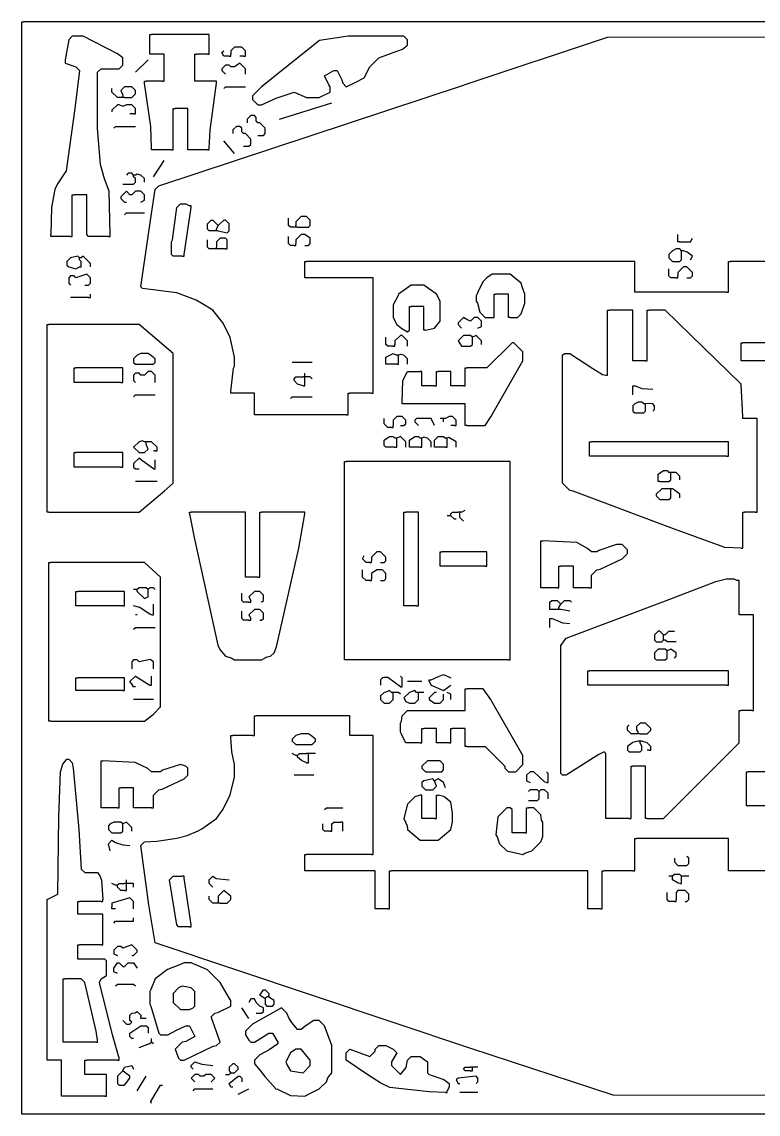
# Model space of a CAD drawing. Extents: x 46 to 1664, y 39 to 1996.
# Drawn here: x 692 to 1100, y 57 to 663 of the extents above; entities that cross this region are included whole.
import ezdxf

# ---------------------------------------------------------------- set-up
doc = ezdxf.new("R2010")
doc.units = 0
doc.layers.get('0').update_dxf_attribs({"linetype": 'CONTINUOUS'})

msp = doc.modelspace()

# ---------------------------------------------------------------- linework, layer by layer
at = {"color": 7, "linetype": 'CONTINUOUS'}
for points in [[(692, 662), (692, 663), (693, 663)], [(692, 58), (692, 662)], [(1663, 663), (693, 663)], [(741, 545), (740.520767, 568.980831), (737.769231, 575.846154), (735.58, 583.94), (734, 604), (734, 635), (736, 637), (746, 637), (748, 639), (748, 643), (745.153846, 645.230769), (726, 655), (720, 655), (718, 653), (716, 642), (716, 640), (722, 638), (724, 636), (721.384615, 614.923077), (716.558824, 580.264706), (711.8, 573.1), (710.384615, 569.923077), (709.615385, 566.076923), (708.466926, 559.970817), (708, 545)], [(808, 458), (809.405405, 470.932432), (810, 472), (810, 477), (807.615385, 487.923077), (803.76, 495.82), (798, 503), (791.9, 506.8), (788.8, 508.6), (777.94, 512.58), (759, 515), (758, 516), (763.554455, 554.044554), (766, 570), (768, 572), (937.1, 627.8), (937.9, 628.2), (1017.00082, 654.500822), (1625, 655)], [(763, 655), (763, 656), (764, 656)], [(763, 646), (763, 655)], [(795, 656), (764, 656)], [(796, 655), (796, 656), (795, 656)], [(796, 646), (796, 655)], [(825, 617), (833.1, 620.7), (843, 624), (850, 621), (857, 621), (863, 624), (863, 627), (862.3, 628.1), (860, 633), (865, 636), (867, 636), (869.6, 630.8), (870, 629), (872, 627), (876.9, 629.3), (882, 632), (885, 638), (890, 643), (900.1, 646.7), (903.1, 647.8), (906, 650), (906, 653), (904, 655), (873, 655), (857.088235, 652.647059), (825, 627), (820, 622), (820, 620), (823, 617), (825, 617)], [(816, 645), (816, 647), (814, 649), (810, 649), (808, 647), (808, 645)], [(764, 645), (763, 645), (763, 646)], [(770, 645), (764, 645)], [(771, 644), (771, 645), (770, 645)], [(771, 631), (771, 644)], [(788, 644), (788, 645), (789, 645)], [(788, 631), (788, 644)], [(795, 645), (789, 645)], [(795, 645), (796, 645), (796, 646)], [(807, 644), (804, 644), (803, 646), (804, 647)], [(807, 644), (808, 644), (808, 645)], [(815, 644), (813, 644)], [(815, 644), (816, 644), (816, 645)], [(755, 635), (762, 642)], [(816, 634), (816, 637), (813, 640), (811.1, 638.8), (810, 638), (808, 638), (807, 639), (805, 639), (803, 637), (803, 636), (805, 634)], [(770, 630), (771, 630), (771, 631)], [(789, 630), (788, 630), (788, 631)], [(747, 621), (745, 621), (742, 624), (742, 626)], [(749, 621), (753, 621), (755, 623), (755, 625), (753, 627), (749, 627), (747, 625), (747.8, 622.9), (748, 622)], [(760, 629), (760, 630), (761, 630)], [(764, 593), (763.541176, 604.964706), (760, 629)], [(770, 630), (761, 630)], [(799, 630), (789, 630)], [(796, 593), (796.45082, 602.959016), (800, 629)], [(800, 629), (800, 630), (799, 630)], [(804, 626), (805, 627), (816, 627)], [(748, 621), (747, 621)], [(748, 621), (748, 622)], [(749, 621), (748, 621)], [(755, 613), (755, 615), (753, 617), (750, 617), (748, 616), (746, 617), (745, 617), (742, 614), (742, 613)], [(754, 612), (755, 612), (755, 613)], [(776, 614), (776, 615), (777, 615)], [(776, 593), (776, 614)], [(783, 615), (777, 615)], [(784, 614), (784, 615), (783, 615)], [(784, 593), (784, 614)], [(835, 609), (864, 618)], [(754, 612), (752, 612)], [(823, 600), (826, 600), (827, 601), (827, 604), (824, 607), (823, 607), (822, 608), (822, 610), (821, 611), (819, 611), (817, 609), (817, 607)], [(743, 604), (744, 605), (755, 605)], [(815, 594), (818, 594), (819, 595), (819, 598), (816, 601), (815, 601), (814, 602), (814, 604), (813, 605), (811, 605), (809, 603), (809, 601)], [(810, 590), (804, 597)], [(765, 592), (764, 592), (764, 593)], [(775, 592), (765, 592)], [(775, 592), (776, 592), (776, 593)], [(785, 592), (784, 592), (784, 593)], [(795, 592), (785, 592)], [(795, 592), (796, 592), (796, 593)], [(765, 577), (771, 586)], [(748, 573), (754, 573), (755, 574), (755, 576), (754, 577)], [(754, 578), (753, 579), (751, 579), (750, 578)], [(755, 578), (754, 578)], [(754, 577), (754, 578)], [(760, 574), (760, 576), (758, 578), (756, 578.5), (755, 578)], [(720, 566), (720, 567), (721, 567)], [(720, 545), (720, 566)], [(727, 567), (721, 567)], [(728, 566), (728, 567), (727, 567)], [(740, 544), (729, 544), (728, 545), (728, 566)], [(758, 563), (760, 564), (760, 567), (758, 569), (755, 569), (753, 567), (752, 567), (750, 569), (747, 566), (747, 565), (749, 563), (750, 563)], [(781, 533), (776, 533), (775, 534), (775, 541), (775.554455, 542.044554), (778, 560), (780, 562), (783, 562), (785, 561)], [(782, 534), (786, 560)], [(786, 560), (786, 561), (785, 561)], [(749, 556), (750, 557), (760, 557)], [(799, 547), (796, 547), (795, 548), (795, 551), (797, 553), (798, 553), (801, 550)], [(801, 547), (806, 546), (807, 547), (807, 551), (805, 553), (804, 553), (801, 550)], [(843, 549), (841, 549), (840, 550), (840, 554)], [(845, 549), (851, 549), (852, 550), (852, 553), (850, 555), (847, 555), (844, 552), (844, 550)], [(800, 547), (799, 547)], [(800, 548), (801, 550)], [(800, 547), (800, 548)], [(801, 547), (800, 547)], [(844, 549), (843, 549)], [(844, 549), (844, 550)], [(845, 549), (844, 549)], [(709, 544), (708, 544), (708, 545)], [(719, 544), (709, 544)], [(719, 544), (720, 544), (720, 545)], [(740, 544), (741, 544), (741, 545)], [(799, 537), (796, 537), (795, 538), (795, 542)], [(806, 538), (806, 542), (805, 543), (802, 543), (800, 541), (800, 538)], [(843, 539), (841, 539), (840, 540), (840, 544)], [(843, 539), (844, 539), (844, 540)], [(849, 539), (851, 539), (852, 540), (852, 543), (849, 545), (847, 545), (844, 542), (844, 540)], [(1056, 542), (1056, 545)], [(1057, 541), (1056, 541), (1056, 542)], [(1057, 541), (1063, 541), (1064, 543)], [(781, 533), (782, 533), (782, 534)], [(800, 537), (799, 537)], [(800, 537), (800, 538)], [(801, 537), (800, 537)], [(805, 537), (801, 537)], [(805, 537), (806, 537), (806, 538)], [(1058, 536), (1057, 537), (1055, 537), (1053, 536), (1051, 534), (1051, 532), (1053, 530), (1057, 530), (1058, 531), (1058, 535)], [(1059, 536), (1058, 536)], [(1058, 535), (1058, 536)], [(1063, 531), (1064, 533), (1061.1, 535.2), (1059, 536)], [(724, 532), (723, 533), (719, 532), (717, 530), (717, 528), (718, 527), (722, 526), (724, 527)], [(725, 532), (724, 532)], [(724, 531), (724, 532)], [(725, 528), (725, 530), (724, 531)], [(724, 527), (725, 527), (725, 528)], [(730, 527), (730, 529), (726, 533), (725, 532)], [(849, 529), (849, 530), (850, 530)], [(849, 522), (849, 529)], [(1031, 530), (850, 530)], [(1032, 529), (1032, 530), (1031, 530)], [(1032, 514), (1032, 529)], [(1084, 529), (1084, 530), (1085, 530)], [(1084, 514), (1084, 529)], [(1156, 530), (1085, 530)], [(727, 517), (729, 517), (730, 518), (730, 521), (728, 523), (722, 521), (721, 522), (719, 522), (718, 521), (718, 518), (719, 517)], [(850, 521), (849, 521), (849, 522)], [(963, 499), (967, 499), (969, 501), (971, 507), (971, 512), (969.647059, 515.911765), (969, 518), (965.153846, 521.230769), (963, 523), (953, 523), (950, 521), (948, 519), (945.3, 513.9), (944.7, 512.1), (944, 511), (944, 508), (944.8, 506.9), (946, 502), (949, 499), (953, 499)], [(1055, 521), (1052, 521), (1051, 522), (1051, 526)], [(1055, 521), (1056, 521), (1056, 522)], [(1061, 521), (1063, 521), (1064, 522), (1064, 524), (1061, 527), (1059, 527), (1056, 524), (1056, 522)], [(886, 521), (850, 521)], [(887, 520), (887, 521), (886, 521)], [(887, 458), (887, 520)], [(916, 492), (921, 493), (923.2, 495.9), (924, 497), (924, 508), (922, 512), (915, 517), (908, 517), (901, 512), (900.8, 511.1), (898, 506), (898, 499), (900, 495), (902.9, 492.8), (906, 491), (907, 492), (907, 504)], [(729, 510), (719, 510)], [(729, 510), (730, 510), (730, 511)], [(730, 511), (730, 512)], [(954, 511), (954, 512), (955, 512)], [(954, 500), (954, 511)], [(961, 512), (955, 512)], [(962, 511), (962, 512), (961, 512)], [(962, 500), (962, 511)], [(1033, 513), (1032, 513), (1032, 514)], [(1083, 513), (1033, 513)], [(1083, 513), (1084, 513), (1084, 514)], [(907, 504), (907, 505), (908, 505)], [(914, 505), (908, 505)], [(915, 504), (915, 505), (914, 505)], [(915, 493), (915, 504)], [(1017, 502), (1017, 503), (1018, 503)], [(1030, 503), (1018, 503)], [(1031, 502), (1031, 503), (1030, 503)], [(1039, 502), (1039, 503), (1040, 503)], [(1092, 444), (1091, 462), (1063.232779, 489.249406), (1049, 503), (1040, 503)], [(945, 493), (947, 494), (947, 497), (945, 499), (943, 499), (941, 497), (938.9, 497.8), (937, 499), (934, 496), (934, 495), (936, 493)], [(953, 499), (954, 499), (954, 500)], [(963, 499), (962, 499), (962, 500)], [(1017, 468), (1017, 502)], [(1031, 476), (1031, 502)], [(1039, 476), (1039, 502)], [(706, 494), (706, 495), (707, 495)], [(706, 392), (706, 494)], [(707, 391), (757, 391), (771.195122, 402.756098), (776, 407), (776, 479), (757, 495), (707, 495)], [(916, 492), (915, 492), (915, 493)], [(898, 483), (895, 483), (894, 484), (894, 488)], [(906, 483), (906, 486), (903, 489), (902, 489), (899, 486), (899, 484)], [(942, 488), (941, 489), (937, 489), (934, 486), (936, 483), (941, 483), (942, 484), (942, 488)], [(939, 439), (949, 439), (952.230769, 443.846154), (970, 475), (970, 480), (965, 485), (964, 485), (950, 471), (939, 471)], [(947, 484), (947, 486), (944, 489), (942, 488)], [(1091, 484), (1091, 485), (1092, 485)], [(1163, 485), (1092, 485)], [(765, 473), (766, 474), (766, 476), (763.1, 478.2), (762, 479), (758, 479), (756, 478), (754, 476), (754, 474), (755, 473), (765, 473)], [(894, 474), (894, 477), (898, 479), (900, 478)], [(898, 483), (899, 483), (899, 484)], [(1091, 371), (1082.044554, 371.445545), (1052.1, 382.2), (997.9, 402.7), (996, 403), (992, 407), (992, 478), (993, 479), (996, 479), (1008.846154, 470.769231), (1014.2, 467.4), (1016, 467)], [(1091, 476), (1091, 484)], [(853, 474), (842, 474)], [(895, 473), (894, 473), (894, 474)], [(900, 473), (895, 473)], [(901, 478), (900, 478)], [(900, 473), (901, 473), (901, 474)], [(906, 473), (906, 476), (904, 478), (902, 478.5), (901, 478)], [(901, 477), (901, 478)], [(901, 474), (901, 477)], [(1032, 475), (1031, 475), (1031, 476)], [(1038, 475), (1032, 475)], [(1038, 475), (1039, 475), (1039, 476)], [(1092, 475), (1091, 475), (1091, 476)], [(1117, 475), (1092, 475)], [(721, 470), (721, 471), (722, 471)], [(721, 464), (721, 470)], [(747, 471), (722, 471)], [(748, 470), (748, 471), (747, 471)], [(748, 464), (748, 470)], [(766, 463), (766, 467), (764, 469), (762, 469), (760, 467), (758, 467), (757, 468), (755, 468), (754, 467), (754, 464), (755, 463)], [(849, 467), (849, 468)], [(849, 466), (849, 467)], [(903, 452), (903.458824, 463.964706), (906, 469), (913, 469)], [(914, 468), (914, 469), (913, 469)], [(914, 462), (914, 468)], [(922, 468), (922, 469), (923, 469)], [(922, 462), (922, 468)], [(929, 469), (923, 469)], [(930, 468), (930, 469), (929, 469)], [(930, 462), (930, 468)], [(938, 470), (938, 471), (939, 471)], [(938, 462), (938, 470)], [(1016, 467), (1017, 467), (1017, 468)], [(722, 463), (721, 463), (721, 464)], [(747, 463), (722, 463)], [(747, 463), (748, 463), (748, 464)], [(848, 461), (845, 462), (843, 464), (843, 465), (844, 466), (848, 466)], [(849, 466), (848, 466)], [(848, 461), (849, 461), (849, 462)], [(850, 466), (849, 466)], [(849, 465), (849, 466)], [(849, 462), (849, 465)], [(853, 465), (852, 466), (850, 466)], [(915, 461), (914, 461), (914, 462)], [(921, 461), (915, 461)], [(921, 461), (922, 461), (922, 462)], [(931, 461), (930, 461), (930, 462)], [(937, 461), (931, 461)], [(937, 461), (938, 461), (938, 462)], [(1031, 460), (1031, 461), (1032, 461)], [(1042, 459), (1036.06, 459.42), (1032, 461)], [(754, 455), (755, 456), (766, 456)], [(809, 457), (808, 457), (808, 458)], [(820, 457), (809, 457)], [(821, 456), (821, 457), (820, 457)], [(821, 446), (821, 456)], [(841, 454), (842, 455), (853, 455)], [(873, 456), (873, 457), (874, 457)], [(873, 446), (873, 456)], [(886, 457), (874, 457)], [(886, 457), (887, 457), (887, 458)], [(1031, 456), (1031, 460)], [(904, 451), (903, 451), (903, 452)], [(937, 451), (904, 451)], [(938, 450), (938, 451), (937, 451)], [(938, 440), (938, 450)], [(1037, 451), (1036, 452), (1034, 452), (1032, 451), (1031, 450), (1031, 447), (1032, 446), (1037, 446), (1038, 447), (1038, 450)], [(1038, 451), (1037, 451)], [(1042, 447), (1043, 448), (1043, 450), (1042, 451), (1040.1, 451.3), (1038, 451)], [(1038, 450), (1038, 451)], [(822, 445), (821, 445), (821, 446)], [(872, 445), (822, 445)], [(872, 445), (873, 445), (873, 446)], [(897, 438), (895, 438), (893, 440), (893, 443)], [(902, 439), (904, 439), (905, 440), (905, 442), (903, 444), (900, 444), (898, 442), (898, 439)], [(921, 439), (919, 443), (911, 443), (910, 442), (910, 441), (912, 439)], [(925, 443), (924, 443)], [(926, 443), (925, 443)], [(927, 443), (926, 443)], [(926, 442), (926, 443)], [(933, 440), (933, 442), (931, 444), (929, 444), (927, 443)], [(1093, 443), (1092, 443), (1092, 444)], [(1099, 443), (1093, 443)], [(1100, 442), (1100, 443), (1099, 443)], [(897, 438), (898, 438), (898, 439)], [(926, 441), (926, 442)], [(932, 439), (930, 439)], [(932, 439), (933, 439), (933, 440)], [(939, 439), (938, 439), (938, 440)], [(1100, 392), (1100, 442)], [(760, 430), (759, 430.5), (757, 430), (754, 427), (757, 424), (760, 424), (762, 426), (761.2, 428.1), (761, 429)], [(899, 427), (894, 427), (893, 428), (893, 431), (894.9, 432.2), (896, 433), (898, 433), (899, 432)], [(900, 432), (899, 432)], [(905, 427), (905, 430), (902, 433), (900, 432)], [(900, 431), (900, 432)], [(900, 428), (900, 431)], [(907, 428), (907, 431), (910, 433), (912, 433), (913, 432)], [(914, 432), (913, 432)], [(919, 427), (919, 430), (917, 432), (915, 432.5), (914, 432)], [(914, 431), (914, 432)], [(914, 428), (914, 431)], [(921, 428), (921, 431), (923, 433), (926, 433), (927, 432)], [(928, 432), (927, 432)], [(933, 427), (933, 430), (928.8, 432.4), (928, 432)], [(928, 431), (928, 432)], [(928, 428), (928, 431)], [(761, 430), (760, 430)], [(762, 430), (761, 430)], [(761, 429), (761, 430)], [(767, 426), (767, 427), (764, 430), (762, 430)], [(766, 425), (765, 425)], [(766, 425), (767, 425), (767, 426)], [(899, 427), (900, 427), (900, 428)], [(908, 427), (907, 427), (907, 428)], [(913, 427), (908, 427)], [(913, 427), (914, 427), (914, 428)], [(922, 427), (921, 427), (921, 428)], [(927, 427), (922, 427)], [(927, 427), (928, 427), (928, 428)], [(1007, 429), (1007, 430), (1008, 430)], [(1007, 423), (1007, 429)], [(1083, 430), (1008, 430)], [(1084, 429), (1084, 430), (1083, 430)], [(1084, 423), (1084, 429)], [(721, 423), (721, 424), (722, 424)], [(721, 417), (721, 423)], [(747, 424), (722, 424)], [(748, 423), (748, 424), (747, 424)], [(748, 417), (748, 423)], [(765, 415), (759.153846, 419.230769), (757, 421), (754, 418), (754, 416), (755, 415), (757, 415)], [(766, 416), (766, 420)], [(871, 418), (871, 419), (872, 419)], [(962, 419), (872, 419)], [(963, 418), (963, 419), (962, 419)], [(1008, 422), (1007, 422), (1007, 423)], [(1083, 422), (1008, 422)], [(1083, 422), (1084, 422), (1084, 423)], [(722, 416), (721, 416), (721, 417)], [(747, 416), (722, 416)], [(747, 416), (748, 416), (748, 417)], [(765, 415), (766, 415), (766, 416)], [(871, 310), (871, 418)], [(963, 310), (963, 418)], [(1045, 409), (1045, 412), (1048, 414), (1050, 414), (1051, 413)], [(1052, 413), (1051, 413)], [(1053, 413), (1052, 413)], [(1052, 412), (1052, 413)], [(1057, 409), (1057, 411), (1055, 413), (1053, 413)], [(767, 408), (755, 408)], [(1046, 408), (1045, 408), (1045, 409)], [(1046, 408), (1051, 408), (1052, 409), (1052, 412)], [(1051, 404), (1047, 404), (1044, 401), (1044, 400), (1046, 398), (1051, 398), (1052, 399), (1052, 403)], [(1052, 404), (1051, 404)], [(1053, 404), (1052, 404)], [(1052, 403), (1052, 404)], [(1057, 399), (1057, 401), (1054.1, 403.2), (1053, 404)], [(707, 391), (706, 391), (706, 392)], [(785, 390), (785, 391), (786, 391)], [(785, 390), (787.594595, 376.932432), (800.660377, 317.188679), (801.769231, 314.846154), (805, 311), (808.1, 310.2), (810, 309), (825, 309), (828.1, 310.7), (830, 311), (832, 313), (833.339623, 316.188679), (845.594595, 371.067568), (849, 390)], [(815, 391), (786, 391)], [(816, 390), (816, 391), (815, 391)], [(816, 356), (816, 390)], [(824, 390), (824, 391), (825, 391)], [(824, 356), (824, 390)], [(848, 391), (825, 391)], [(849, 390), (849, 391), (848, 391)], [(904, 390), (904, 391), (905, 391)], [(904, 340), (904, 390)], [(911, 391), (905, 391)], [(912, 390), (912, 391), (911, 391)], [(912, 340), (912, 390)], [(929, 389), (928, 389)], [(930, 389), (929, 389)], [(930, 390), (931, 391), (934, 391)], [(930, 389), (930, 390)], [(933, 387), (932, 387), (930, 389)], [(935, 391), (934, 391)], [(936, 391), (935, 391)], [(935, 390), (935, 391)], [(937, 386), (935, 388), (935, 390)], [(936, 391), (938, 392)], [(1092, 390), (1092, 391), (1093, 391)], [(1092, 372), (1092, 390)], [(1099, 391), (1093, 391)], [(1099, 391), (1100, 391), (1100, 392)], [(980, 374), (980, 375), (981, 375)], [(980, 350), (980, 374)], [(1008, 350), (1008, 356), (1011, 359), (1012.9, 359.3), (1025, 365), (1028, 368), (1028, 370), (1025, 373), (1022, 373), (1012.1, 369.7), (1011, 369), (1008, 369), (1005.846154, 370.769231), (999.914607, 374.103371), (981, 375)], [(1091, 371), (1092, 371), (1092, 372)], [(885, 363), (883, 363), (881, 365), (882, 367)], [(885, 363), (886, 363), (886, 364)], [(891, 363), (893, 363), (894, 364), (894, 366), (891, 369), (889, 369), (886, 366), (886, 364)], [(924, 368), (924, 369), (925, 369)], [(924, 362), (924, 368)], [(949, 369), (925, 369)], [(950, 368), (950, 369), (949, 369)], [(950, 362), (950, 368)], [(707, 362), (707, 363), (708, 363)], [(707, 276), (707, 362)], [(708, 275), (760, 275), (765, 279), (769, 283), (769, 355), (760, 363), (708, 363)], [(885, 353), (883, 353), (881, 355), (881, 359)], [(891, 353), (893, 353), (894, 354), (894, 357), (892, 359), (889, 359), (886, 357), (886, 354)], [(925, 361), (924, 361), (924, 362)], [(949, 361), (925, 361)], [(949, 361), (950, 361), (950, 362)], [(990, 360), (990, 361), (991, 361)], [(990, 350), (990, 360)], [(997, 361), (991, 361)], [(998, 360), (998, 361), (997, 361)], [(998, 350), (998, 360)], [(817, 355), (816, 355), (816, 356)], [(823, 355), (817, 355)], [(823, 355), (824, 355), (824, 356)], [(885, 353), (886, 353), (886, 354)], [(1016, 222), (1016, 257), (1015, 258), (1012.2, 256.6), (1009.153846, 254.769231), (994, 245), (992, 245), (991, 246), (991, 317), (994, 321), (1049.1, 341.8), (1058.793103, 345.517241), (1077.067568, 352.594595), (1083, 354), (1087, 354), (1089, 353)], [(1090, 352), (1090, 353), (1089, 353)], [(1090, 335), (1090, 352)], [(722, 346), (722, 347), (723, 347)], [(722, 340), (722, 346)], [(748, 347), (723, 347)], [(749, 346), (749, 347), (748, 347)], [(749, 340), (749, 346)], [(755, 348), (754, 348)], [(756, 348), (755, 348)], [(762, 348), (761, 349), (757, 349), (756, 348)], [(756, 347), (756, 348)], [(756, 347), (760, 343), (762, 344), (762, 348)], [(766, 348), (765, 349), (763, 349), (762, 348)], [(818, 341), (815, 341), (814, 342), (814, 346)], [(825, 341), (826, 342), (826, 345), (824, 347), (821, 347), (818, 344), (819, 342)], [(981, 349), (980, 349), (980, 350)], [(989, 349), (981, 349)], [(989, 349), (990, 349), (990, 350)], [(999, 349), (998, 349), (998, 350)], [(1007, 349), (999, 349)], [(1007, 349), (1008, 349), (1008, 350)], [(723, 339), (722, 339), (722, 340)], [(748, 339), (749, 339), (749, 340)], [(765, 335), (765, 340)], [(818, 341), (819, 341), (819, 342)], [(905, 339), (904, 339), (904, 340)], [(911, 339), (912, 339), (912, 340)], [(985, 338), (985, 341), (986, 342), (989, 342), (991, 340)], [(990, 338), (991, 340)], [(991, 340), (993, 342), (996, 342), (997, 341)], [(748, 339), (723, 339)], [(764, 334), (763.204918, 334.245902), (757.528302, 338.150943), (754, 339)], [(756, 334), (755, 334)], [(764, 334), (765, 334), (765, 335)], [(818, 331), (815, 331), (814, 332), (814, 336)], [(824, 331), (825, 331), (826, 332), (826, 335), (824, 337), (821, 337), (818, 334), (819, 332)], [(911, 339), (905, 339)], [(986, 337), (985, 337), (985, 338)], [(989, 337), (986, 337)], [(990, 337), (989, 337)], [(990, 337), (990, 338)], [(991, 337), (990, 337)], [(996, 336), (991, 337)], [(1091, 334), (1090, 334), (1090, 335)], [(1097, 334), (1091, 334)], [(1098, 333), (1098, 334), (1097, 334)], [(818, 331), (819, 331), (819, 332)], [(985, 331), (985, 332), (986, 332)], [(985, 327), (985, 331)], [(996, 329), (992.076923, 329.384615), (986, 332)], [(1098, 282), (1098, 333)], [(754, 326), (755, 327), (766, 327)], [(1048, 323), (1046, 325), (1045, 325), (1043, 323), (1043, 320), (1044, 319), (1047, 319), (1048, 320)], [(1049, 323), (1048, 323)], [(1048, 322), (1048, 323)], [(1048, 321), (1048, 322)], [(1049, 323), (1051, 325), (1054, 325)], [(1048, 320), (1048, 321)], [(1049, 320), (1048, 320)], [(1055, 319), (1050, 319), (1049, 320)], [(765, 304), (765, 308), (763.1, 309.2), (757, 308), (756, 309), (754, 309), (753, 308), (753, 304)], [(872, 309), (871, 309), (871, 310)], [(962, 309), (963, 309), (963, 310)], [(1050, 314), (1049, 315), (1045, 315), (1043, 313), (1043, 310), (1044, 309), (1049, 309), (1050, 310), (1050, 314)], [(1054, 310), (1055, 311), (1055, 313), (1052, 315), (1050, 314)], [(962, 309), (872, 309)], [(1006, 302), (1006, 303), (1007, 303)], [(1083, 303), (1007, 303)], [(1084, 302), (1084, 303), (1083, 303)], [(722, 298), (722, 299), (723, 299)], [(722, 293), (722, 298)], [(748, 299), (723, 299)], [(749, 298), (749, 299), (748, 299)], [(749, 293), (749, 298)], [(755, 294), (754, 294), (752.8, 295.9), (752, 297), (755, 300), (763, 295)], [(764, 296), (764, 300)], [(902, 294), (895.1, 299.2), (892.9, 299.2), (892, 299), (891, 298), (891, 295)], [(903, 295), (903, 299), (902, 300)], [(914, 297), (906, 297)], [(918, 297), (918, 298), (919, 298)], [(918, 297), (919, 295), (926, 292), (930, 295)], [(919, 298), (923.1, 299.8), (926, 301), (930, 299)], [(1006, 296), (1006, 302)], [(1084, 296), (1084, 302)], [(723, 292), (722, 292), (722, 293)], [(748, 292), (723, 292)], [(748, 292), (749, 292), (749, 293)], [(763, 295), (764, 295), (764, 296)], [(897, 291), (896, 292), (893.9, 291.2), (893, 291), (891, 289), (891, 287), (893, 285), (896, 285), (898, 287), (898, 290)], [(898, 291), (897, 291)], [(899, 291), (898, 291)], [(898, 290), (898, 291)], [(902, 290), (901, 291), (899, 291)], [(902, 294), (903, 294), (903, 295)], [(911, 291), (910, 292), (907, 291), (904, 288), (905, 286), (907, 285), (910, 285), (912, 287), (912, 290)], [(912, 291), (911, 291)], [(913, 291), (912, 291)], [(912, 290), (912, 291)], [(915, 291), (913, 291)], [(922, 291), (921, 291), (918, 288), (918, 287), (921, 285), (924, 285), (926, 287), (926, 290)], [(930, 287), (930, 290), (928, 291)], [(938, 292), (938, 293), (939, 293)], [(938, 282), (938, 292)], [(939, 261), (949, 261), (960, 250), (960, 249), (962, 247), (966, 247), (970, 251), (970, 256), (952.8, 285.9), (952.2, 287.1), (948, 293), (939, 293)], [(1007, 295), (1006, 295), (1006, 296)], [(1083, 295), (1007, 295)], [(1083, 295), (1084, 295), (1084, 296)], [(765, 287), (754, 287)], [(913, 263), (905, 263), (903.3, 266.1), (902.7, 267.9), (902, 269), (902, 274), (902.647059, 275.088235), (903, 278), (906, 281), (937, 281)], [(937, 281), (938, 281), (938, 282)], [(1039, 221), (1048, 221), (1090, 263), (1090, 280)], [(1090, 280), (1090, 281), (1091, 281)], [(1097, 281), (1091, 281)], [(1097, 281), (1098, 281), (1098, 282)], [(708, 275), (707, 275), (707, 276)], [(821, 277), (821, 278), (822, 278)], [(821, 268), (821, 277)], [(873, 278), (822, 278)], [(874, 277), (874, 278), (873, 278)], [(874, 268), (874, 277)], [(1033, 268), (1030, 268), (1028, 270), (1028, 272), (1029, 273)], [(1035, 268), (1039, 268), (1041, 270), (1041, 271), (1038, 274), (1035, 274), (1033, 272), (1033, 270), (1034, 269)], [(808, 266), (808, 267), (809, 267)], [(820, 267), (809, 267)], [(820, 267), (821, 267), (821, 268)], [(853, 262), (855, 264), (855, 265), (852.1, 267.2), (851, 268), (847, 268), (844, 267), (842, 265), (842, 264), (844, 262), (853, 262)], [(875, 267), (874, 267), (874, 268)], [(886, 267), (875, 267)], [(887, 266), (887, 267), (886, 267)], [(914, 270), (914, 271), (915, 271)], [(914, 264), (914, 270)], [(921, 271), (915, 271)], [(922, 270), (922, 271), (921, 271)], [(922, 264), (922, 270)], [(930, 270), (930, 271), (931, 271)], [(930, 264), (930, 270)], [(937, 271), (931, 271)], [(938, 270), (938, 271), (937, 271)], [(938, 262), (938, 270)], [(1034, 268), (1033, 268)], [(1034, 268), (1034, 269)], [(1035, 268), (1034, 268)], [(1625, 67), (1020.000824, 67.499174), (941.088235, 93.352941), (766, 152), (762.439024, 173.04878), (758, 206), (760, 208), (766.946154, 208.430769), (777.9, 210.2), (783.811321, 211.660377), (789.9, 214.2), (791.846154, 215.230769), (800, 221), (803.756098, 226.195122), (807.615385, 234.076923), (810, 244), (810, 251), (808.439024, 258.04878), (808, 266)], [(887, 202), (887, 266)], [(913, 263), (914, 263), (914, 264)], [(923, 263), (922, 263), (922, 264)], [(929, 263), (923, 263)], [(929, 263), (930, 263), (930, 264)], [(939, 261), (938, 261), (938, 262)], [(1034, 264), (1030.9, 263.2), (1028, 261), (1028, 259), (1029, 258), (1035, 258), (1036, 259), (1036, 261), (1035, 263)], [(1035, 264), (1034, 264)], [(1036, 264), (1035, 264)], [(1035, 263), (1035, 264)], [(1041, 260), (1041, 261), (1039, 263), (1036, 264)], [(844, 256), (842, 257)], [(845, 256), (844, 256)], [(845, 256), (846, 257), (850, 257)], [(845, 255), (845, 256)], [(850, 252), (847.153846, 253.230769), (845, 255)], [(851, 257), (850, 257)], [(852, 257), (851, 257)], [(851, 256), (851, 257)], [(851, 253), (851, 256)], [(855, 257), (852, 257)], [(1040, 259), (1039, 259)], [(1040, 259), (1041, 259), (1041, 260)], [(706, 88), (706, 176), (712, 179), (712.488384, 221.9889), (713.479233, 246.980831), (714.8, 251.1), (717, 254), (718, 254), (720, 252), (720.560976, 248.95122), (723.529231, 214.973846), (725, 193), (727, 191), (734, 191), (735.230769, 189.153846), (736.17341, 186.872832), (737, 176)], [(736, 252), (736, 253), (737, 253)], [(736, 228), (736, 252)], [(765, 228), (765, 234), (768, 237), (769.9, 237.3), (782, 243), (784, 245), (784, 249), (783, 250), (780, 251), (770.1, 247.8), (769, 247), (764, 247), (761.846154, 248.769231), (754.910891, 252.108911), (737, 253)], [(850, 252), (851, 252), (851, 253)], [(925, 247), (926, 248), (926, 251), (924, 253), (917, 253), (914, 250), (914, 249), (916, 247), (925, 247)], [(1030, 249), (1030, 250), (1031, 250)], [(1030, 222), (1030, 249)], [(1037, 250), (1031, 250)], [(1038, 249), (1038, 250), (1037, 250)], [(1038, 222), (1038, 249)], [(854, 245), (843, 245)], [(921, 242), (920, 243), (915, 242), (914, 241), (914, 239), (916, 237), (920, 237), (922, 239), (921, 242)], [(927, 238), (926, 241), (924.1, 242.2), (923, 243), (921, 242)], [(983, 241), (982.211765, 241.247059), (976, 247), (974, 247), (972, 245), (972, 242), (974, 241)], [(984, 242), (984, 246), (983, 247)], [(1094, 246), (1094, 247), (1095, 247)], [(1094, 229), (1094, 246)], [(1143, 247), (1095, 247)], [(746, 237), (746, 238), (747, 238)], [(746, 228), (746, 237)], [(753, 238), (747, 238)], [(754, 237), (754, 238), (753, 238)], [(754, 228), (754, 237)], [(979, 236), (978, 237), (974, 237), (973, 236)], [(984, 232), (984, 235), (982, 237), (980, 237), (979, 236)], [(983, 241), (984, 241), (984, 242)], [(913, 234), (910, 233), (906, 229), (904, 221), (905.7, 216.9), (906, 215), (913, 209), (923, 209), (930, 215), (931, 219), (931, 224), (930, 230), (926.1, 233.2), (923, 234)], [(914, 233), (914, 234), (913, 234)], [(914, 222), (914, 233)], [(922, 233), (922, 234), (923, 234)], [(922, 222), (922, 233)], [(973, 231), (978, 231), (979, 232), (979, 236)], [(737, 227), (736, 227), (736, 228)], [(745, 227), (737, 227)], [(745, 227), (746, 227), (746, 228)], [(755, 227), (754, 227), (754, 228)], [(764, 227), (755, 227)], [(764, 227), (765, 227), (765, 228)], [(860, 226), (861, 227), (870, 227)], [(964, 214), (964, 226), (963, 227), (961, 227), (956, 222), (955, 212), (955.7, 210.9), (957, 207), (961, 203), (970, 201), (971.1, 201.8), (975, 203), (980, 208), (981, 211), (981, 219), (980.352941, 220.088235), (980, 223), (976, 227), (973, 227)], [(972, 226), (972, 227), (973, 227)], [(972, 214), (972, 226)], [(1095, 228), (1094, 228), (1094, 229)], [(1223, 228), (1095, 228)], [(748, 218), (747, 219), (743, 219), (741, 218), (740, 217), (740, 215), (742, 213), (747, 213), (748, 214), (748, 218)], [(753, 214), (753, 216), (750, 219), (748, 218)], [(864, 215), (864, 218), (865, 219), (869, 219)], [(870, 218), (870, 219), (869, 219)], [(915, 221), (914, 221), (914, 222)], [(921, 221), (915, 221)], [(921, 221), (922, 221), (922, 222)], [(1017, 221), (1016, 221), (1016, 222)], [(1029, 221), (1017, 221)], [(1029, 221), (1030, 221), (1030, 222)], [(1039, 221), (1038, 221), (1038, 222)], [(863, 214), (860, 214), (859, 215), (859, 218)], [(863, 214), (864, 214), (864, 215)], [(870, 214), (870, 218)], [(965, 213), (964, 213), (964, 214)], [(971, 213), (965, 213)], [(971, 213), (972, 213), (972, 214)], [(741, 203), (740, 207), (742, 209), (743.9, 207.8), (748.076923, 206.384615), (752, 206)], [(1032, 209), (1032, 210), (1033, 210)], [(1032, 193), (1032, 209)], [(1083, 210), (1033, 210)], [(1084, 209), (1084, 210), (1083, 210)], [(1084, 193), (1084, 209)], [(849, 200), (849, 201), (850, 201)], [(849, 193), (849, 200)], [(886, 201), (850, 201)], [(886, 201), (887, 201), (887, 202)], [(1054, 199), (1054, 197), (1056, 195), (1061, 195), (1062, 196), (1062, 199), (1061, 200)], [(785, 161), (779, 161), (778, 162), (774, 187), (776, 189), (781, 189)], [(782, 188), (782, 189), (781, 189)], [(786, 162), (782, 188)], [(798, 183), (796, 185), (796, 187), (798, 189), (799.9, 187.8), (807, 187)], [(850, 192), (849, 192), (849, 193)], [(887, 192), (850, 192)], [(888, 191), (888, 192), (887, 192)], [(888, 172), (888, 191)], [(896, 191), (896, 192), (897, 192)], [(896, 172), (896, 191)], [(1005, 192), (897, 192)], [(1006, 191), (1006, 192), (1005, 192)], [(1006, 172), (1006, 191)], [(1014, 191), (1014, 192), (1015, 192)], [(1014, 172), (1014, 191)], [(1031, 192), (1015, 192)], [(1031, 192), (1032, 192), (1032, 193)], [(1052, 189), (1051, 189)], [(1053, 189), (1052, 189)], [(1058, 189), (1057, 190), (1054, 190), (1053, 189)], [(1053, 188), (1053, 189)], [(1057, 185), (1056.1, 185.2), (1053, 187), (1053, 188)], [(1059, 189), (1058, 189)], [(1058, 188), (1058, 189)], [(1058, 186), (1058, 188)], [(1062, 189), (1059, 189)], [(1085, 192), (1084, 192), (1084, 193)], [(1156, 192), (1085, 192)], [(744, 184), (742, 185)], [(745, 184), (744, 184)], [(745, 184), (746, 185), (749, 185)], [(745, 183), (745, 184)], [(749, 181), (747, 181), (745, 183)], [(750, 185), (749, 185)], [(749, 181), (750, 181), (750, 182)], [(750, 186), (750, 187)], [(750, 185), (750, 186)], [(751, 185), (750, 185)], [(750, 184), (750, 185)], [(750, 182), (750, 184)], [(753, 185), (751, 185)], [(754, 184), (754, 185), (753, 185)], [(754, 183), (754, 184)], [(1057, 185), (1058, 185), (1058, 186)], [(736, 175), (737, 175), (737, 176)], [(754, 171), (754, 175), (752, 177), (742, 174), (742, 172)], [(800, 174), (798, 174), (796, 176), (796, 178)], [(802, 174), (806, 174), (808, 176), (808, 178), (805.1, 180.2), (804, 181), (801, 178), (801, 175)], [(1054, 175), (1051, 175), (1050, 176), (1050, 180)], [(1054, 175), (1055, 175), (1055, 176)], [(1060, 175), (1061, 175), (1062, 176), (1062, 179), (1060, 181), (1056, 181), (1055, 180), (1055, 176)], [(723, 174), (723, 175), (724, 175)], [(723, 169), (723, 174)], [(736, 175), (724, 175)], [(743, 171), (742, 171), (742, 172)], [(744, 171), (743, 171)], [(801, 174), (800, 174)], [(801, 174), (801, 175)], [(802, 174), (801, 174)], [(889, 171), (888, 171), (888, 172)], [(895, 171), (889, 171)], [(895, 171), (896, 171), (896, 172)], [(1007, 171), (1006, 171), (1006, 172)], [(1013, 171), (1007, 171)], [(1013, 171), (1014, 171), (1014, 172)], [(724, 168), (723, 168), (723, 169)], [(736, 168), (724, 168)], [(737, 167), (737, 168), (736, 168)], [(737, 152), (737, 167)], [(743, 163), (744, 164), (753, 164)], [(753, 164), (754, 164), (754, 165)], [(754, 165), (754, 166)], [(785, 161), (786, 161), (786, 162)], [(736, 151), (737, 151), (737, 152)], [(723, 150), (723, 151), (724, 151)], [(723, 144), (723, 150)], [(736, 151), (724, 151)], [(753, 145), (754, 145), (756, 147), (756, 148), (753, 151), (750.9, 150.2), (748, 149), (747, 150), (745, 150), (743, 148), (743, 146), (745, 145)], [(724, 143), (723, 143), (723, 144)], [(746, 88), (742.384615, 101.076923), (735, 130), (736, 132), (739, 134), (739, 142), (738, 143), (724, 143)], [(745, 135), (743, 136), (743, 138), (745, 141), (746, 141), (748, 139), (749, 139), (751, 141), (754, 141), (756, 138)], [(782, 87), (798.1, 94.7), (800, 95), (802, 97), (797, 111), (799, 113), (800.8, 113.4), (808, 117), (808, 120), (807.2, 121.1), (802, 130), (795, 137), (786, 141), (782, 141), (779.1, 139.7), (772.846154, 137.230769), (766, 132), (763.647059, 126.088235), (763, 125), (763, 118), (763.647059, 116.911765), (768, 102), (769, 101), (773, 101), (777.793103, 103.517241), (783, 106), (785, 106), (788, 100), (782.9, 97.3), (781, 97), (777, 93), (779, 88), (780, 87), (782, 87)], [(715, 131), (715, 132), (716, 132)], [(715, 98), (715, 131)], [(734, 98), (733.3, 103.1), (727, 130), (725, 132), (716, 132)], [(755, 128), (754, 129), (745, 129), (744, 128)], [(785, 115), (787, 116), (788, 117), (788, 125), (786, 127), (781, 128), (779, 127), (776, 124), (776, 119), (780, 115), (785, 115)], [(827, 121), (824, 123), (826, 126), (827, 126), (829, 124), (829, 123)], [(827, 121), (828, 122)], [(827, 121), (827, 118), (828, 117), (831, 117), (832, 118), (832, 120), (830.1, 121.2), (829, 122)], [(829, 122), (828, 122)], [(829, 122), (829, 123)], [(818, 110), (814, 116)], [(849, 67), (852.1, 68.7), (857, 71), (861, 75), (861.8, 77.1), (862.230769, 77.846154), (864, 80), (864, 95), (860, 106), (857, 109), (854, 109), (849.153846, 105.769231), (847, 104), (845, 104), (841.769231, 107.846154), (840.230769, 110.153846), (839, 113), (836, 116), (825.9, 110.2), (820, 107), (816, 103), (816, 101), (818, 98), (819, 97), (821, 97), (829, 102), (831, 102), (834, 97), (834, 96), (829.153846, 92.769231), (824, 90), (821, 87), (821, 85), (824.24, 81.18), (826.76, 77.82), (833, 71), (833.9, 70.8), (841.04878, 67.439024), (849, 67)], [(822, 113), (825, 113), (826, 114), (826, 116), (824, 117), (822, 119), (821, 121), (819, 121), (818, 119)], [(748, 109), (750, 107), (752, 107), (753, 108), (752, 109), (752, 112), (753, 113), (754.9, 113.3), (756, 114), (758, 112), (758, 111)], [(759, 110), (758, 110), (758, 111)], [(761, 110), (759, 110)], [(754, 99), (753, 99), (752, 100), (752, 102), (758, 106), (761, 106), (762, 105), (762, 102)], [(716, 97), (715, 97), (715, 98)], [(733, 97), (716, 97)], [(733, 97), (734, 97), (734, 98)], [(757, 94), (762.9, 96.2), (764, 97)], [(764, 97), (764, 99)], [(765, 96), (764, 97)], [(848, 80), (852, 84), (852, 87), (847, 93), (844, 93), (841, 91), (838.5, 86), (839.2, 84.1), (841, 81), (848, 80)], [(927, 69), (918.044554, 69.445545), (896.144, 71.792), (891.1, 74.2), (883.9, 78.8), (872, 87), (872, 91), (874, 93), (885, 89), (888, 92), (888, 93), (890, 95), (894, 95), (898, 93), (900, 91), (897, 86), (897, 84), (902, 79), (905.2, 82.9), (906, 87), (908, 89), (913, 89), (917, 86), (917, 80), (918, 79), (926.1, 76.2), (929, 74), (929, 72), (928, 70)], [(707, 87), (706, 87), (706, 88)], [(713, 87), (707, 87)], [(714, 86), (714, 87), (713, 87)], [(714, 68), (714, 86)], [(727, 86), (727, 87), (728, 87)], [(727, 80), (727, 86)], [(745, 87), (728, 87)], [(745, 87), (746, 87), (746, 88)], [(787, 82), (786, 83), (786, 84), (788, 86), (790.1, 85.3), (791.9, 84.7), (798, 84)], [(808, 80), (810, 80), (812, 82), (812, 83), (810, 85), (809, 85), (807, 83), (807, 81), (808, 80)], [(728, 79), (727, 79), (727, 80)], [(738, 79), (728, 79)], [(739, 78), (739, 79), (738, 79)], [(748, 81), (745, 78), (745, 74), (746, 73), (749, 73), (752, 77), (752, 78), (749.1, 80.2), (748, 81)], [(748, 81), (749, 83), (753, 84), (754, 82)], [(797, 75), (799, 77), (797, 79), (794, 79), (793, 78), (791, 78), (790, 79), (788, 79), (786, 77), (788, 75)], [(805, 79), (807, 79), (808, 80)], [(941, 81), (938, 81), (937, 82), (938, 83), (941, 83)], [(942, 83), (941, 83)], [(941, 81), (942, 81), (942, 82)], [(943, 83), (942, 83)], [(942, 82), (942, 83)], [(945, 83), (943, 83)], [(739, 68), (739, 78)], [(756, 70), (761, 78)], [(764, 63), (763.5, 64), (769, 73), (770, 73)], [(809, 72), (808, 72), (807, 74), (812, 78), (813, 78), (814, 77), (814, 75)], [(944, 74), (945, 75), (945, 77), (944, 78), (934, 77), (933, 76), (934, 74), (935, 74)], [(715, 67), (714, 67), (714, 68)], [(738, 67), (715, 67)], [(738, 67), (739, 67), (739, 68)], [(787, 70), (788, 71), (798, 71)], [(812, 68), (818, 71)], [(927, 69), (928, 69), (928, 70)], [(945, 69), (935, 69)], [(693, 57), (692, 57), (692, 58)], [(1663, 57), (693, 57)]]:
    msp.add_lwpolyline(points, dxfattribs=at)

doc.saveas('drawing.dxf')
